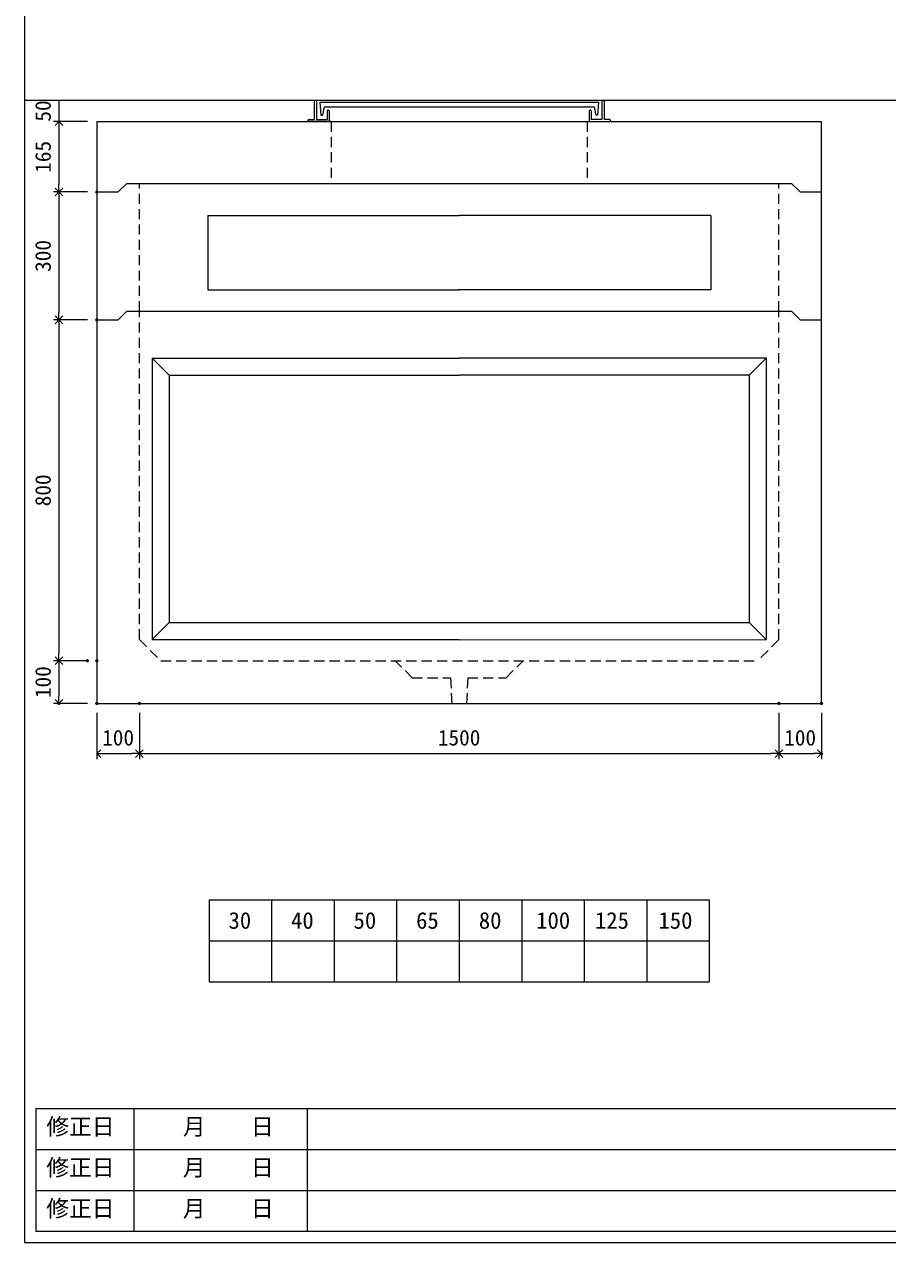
# Model space of a CAD drawing. Units: millimetres, scale not verified. Extents: x -6420 to 6420, y -3299 to 2858.
# Drawn here: x -1740 to 285, y -2858 to 0 of the extents above; entities that cross this region are included whole.
import ezdxf
from ezdxf.enums import TextEntityAlignment as Align

# ---------------------------------------------------------------- set-up
doc = ezdxf.new("R2010")
doc.units = ezdxf.units.MM
doc.header["$LTSCALE"] = 20
doc.header["$PDMODE"] = 32
doc.header["$PDSIZE"] = 4
doc.linetypes.add('DASHED1', pattern=[1.8, 1.2, -0.6])
doc.linetypes.add('USER2', pattern=[50.8, 31.75, -6.35, 6.35, -6.35])
doc.layers.add('0-1_Defpoints', color=7, linetype='Continuous')
for name, color, linetype, lineweight in [('0-2_waku', 7, 'Continuous', 18), ('0-3_gaikei', 7, 'Continuous', 18), ('0-4_kakure', 7, 'DASHED1', 5), ('0-5_sunpou', 7, 'Continuous', 5), ('0-8_uchigawa', 6, 'Continuous', 18), ('0-A_futa', 3, 'Continuous', 18), ('0-B_GL', 4, 'Continuous', 18), ('0-D_文字１', 7, 'Continuous', 18), ('1-2_uchigawa2', 6, 'USER2', 18)]:
    doc.layers.add(name, color=color, linetype=linetype, lineweight=lineweight)
doc.styles.add('ＭＳ ゴシック', font='')
doc.styles.get('ＭＳ ゴシック').set_extended_font_data('MS Gothic')

# ---------------------------------------------------------------- blocks, each defined once
blk = doc.blocks.new('_Open90')
at = {"layer": '0-5_sunpou'}
blk.add_line((0, 0), (-1, 0), dxfattribs=at)
blk.add_lwpolyline([(-0.5, 0.5), (0, 0), (-0.5, -0.5)], dxfattribs=at)
blk = doc.blocks.new('D116')
at = {"layer": '0-1_Defpoints'}
for p in [(1013.24, 2391.92), (924.21, 2091.92), (1013.24, 2091.92)]:
    blk.add_point(p, dxfattribs=at)
at = {"layer": '0-5_sunpou'}
for p, q in [((991.24, 2391.92), (911.21, 2391.92)), ((924.21, 2373.92), (924.21, 2109.92)), ((991.24, 2091.92), (911.21, 2091.92))]:
    blk.add_line(p, q, dxfattribs=at)
at = {"layer": '0-5_sunpou', "xscale": 18, "yscale": 18}
for p, rotation in [((924.21, 2391.92), 90), ((924.21, 2091.92), 270)]:
    blk.add_blockref('_Open90', p, dxfattribs=dict(at, rotation=rotation))
at = {"layer": '0-5_sunpou', "style": 'ＭＳ ゴシック'}
blk.add_text('300', height=36.66, rotation=90, dxfattribs=at).set_placement((916.21, 2204.42), align=Align.BOTTOM_LEFT)
blk = doc.blocks.new('D108')
at = {"layer": '0-1_Defpoints'}
for p in [(1013.24, 2091.92), (924.21, 1291.92), (1013.24, 1291.92)]:
    blk.add_point(p, dxfattribs=at)
at = {"layer": '0-5_sunpou'}
for p, q in [((991.24, 2091.92), (911.21, 2091.92)), ((924.21, 2073.92), (924.21, 1309.92)), ((991.24, 1291.92), (911.21, 1291.92))]:
    blk.add_line(p, q, dxfattribs=at)
at = {"layer": '0-5_sunpou', "xscale": 18, "yscale": 18}
for p, rotation in [((924.21, 2091.92), 90), ((924.21, 1291.92), 270)]:
    blk.add_blockref('_Open90', p, dxfattribs=dict(at, rotation=rotation))
at = {"layer": '0-5_sunpou', "style": 'ＭＳ ゴシック'}
blk.add_text('800', height=36.66, rotation=90, dxfattribs=at).set_placement((916.21, 1654.42), align=Align.BOTTOM_LEFT)
blk = doc.blocks.new('D109')
at = {"layer": '0-1_Defpoints'}
for p in [(991.24, 1291.92), (924.21, 1191.92), (1013.24, 1191.92)]:
    blk.add_point(p, dxfattribs=at)
at = {"layer": '0-5_sunpou'}
for p, q in [((969.24, 1291.92), (911.21, 1291.92)), ((924.21, 1273.92), (924.21, 1209.92)), ((991.24, 1191.92), (911.21, 1191.92))]:
    blk.add_line(p, q, dxfattribs=at)
at = {"layer": '0-5_sunpou', "xscale": 18, "yscale": 18}
for p, rotation in [((924.21, 1291.92), 90), ((924.21, 1191.92), 270)]:
    blk.add_blockref('_Open90', p, dxfattribs=dict(at, rotation=rotation))
at = {"layer": '0-5_sunpou', "style": 'ＭＳ ゴシック'}
blk.add_text('100', height=36.66, rotation=90, dxfattribs=at).set_placement((916.21, 1204.42), align=Align.BOTTOM_LEFT)
blk = doc.blocks.new('D110')
at = {"layer": '0-1_Defpoints'}
for p in [(1013.24, 1191.92), (1113.24, 1191.92), (1113.24, 1074.2)]:
    blk.add_point(p, dxfattribs=at)
at = {"layer": '0-5_sunpou'}
for p, q in [((1013.24, 1169.92), (1013.24, 1061.2)), ((1113.24, 1169.92), (1113.24, 1061.2)), ((1031.24, 1074.2), (1095.24, 1074.2))]:
    blk.add_line(p, q, dxfattribs=at)
at = {"layer": '0-5_sunpou', "xscale": 18, "yscale": 18, "rotation": 180}
blk.add_blockref('_Open90', (1013.24, 1074.2), dxfattribs=at)
at = {"layer": '0-5_sunpou', "xscale": 18, "yscale": 18}
blk.add_blockref('_Open90', (1113.24, 1074.2), dxfattribs=at)
at = {"layer": '0-5_sunpou', "style": 'ＭＳ ゴシック'}
blk.add_text('100', height=36.66, dxfattribs=at).set_placement((1025.74, 1082.2), align=Align.BOTTOM_LEFT)
blk = doc.blocks.new('D111')
at = {"layer": '0-1_Defpoints'}
for p in [(1113.24, 1191.92), (2613.24, 1191.92), (2613.24, 1074.2)]:
    blk.add_point(p, dxfattribs=at)
at = {"layer": '0-5_sunpou'}
for p, q in [((1113.24, 1169.92), (1113.24, 1061.2)), ((2613.24, 1169.92), (2613.24, 1061.2)), ((1131.24, 1074.2), (2595.24, 1074.2))]:
    blk.add_line(p, q, dxfattribs=at)
at = {"layer": '0-5_sunpou', "xscale": 18, "yscale": 18, "rotation": 180}
blk.add_blockref('_Open90', (1113.24, 1074.2), dxfattribs=at)
at = {"layer": '0-5_sunpou', "xscale": 18, "yscale": 18}
blk.add_blockref('_Open90', (2613.24, 1074.2), dxfattribs=at)
at = {"layer": '0-5_sunpou', "style": 'ＭＳ ゴシック'}
blk.add_text('1500', height=36.66, dxfattribs=at).set_placement((1813.24, 1082.2), align=Align.BOTTOM_LEFT)
blk = doc.blocks.new('D112')
at = {"layer": '0-1_Defpoints'}
for p in [(2613.24, 1191.92), (2713.24, 1191.92), (2713.24, 1074.2)]:
    blk.add_point(p, dxfattribs=at)
at = {"layer": '0-5_sunpou'}
for p, q in [((2613.24, 1169.92), (2613.24, 1061.2)), ((2713.24, 1169.92), (2713.24, 1061.2)), ((2631.24, 1074.2), (2695.24, 1074.2))]:
    blk.add_line(p, q, dxfattribs=at)
at = {"layer": '0-5_sunpou', "xscale": 18, "yscale": 18, "rotation": 180}
blk.add_blockref('_Open90', (2613.24, 1074.2), dxfattribs=at)
at = {"layer": '0-5_sunpou', "xscale": 18, "yscale": 18}
blk.add_blockref('_Open90', (2713.24, 1074.2), dxfattribs=at)
at = {"layer": '0-5_sunpou', "style": 'ＭＳ ゴシック'}
blk.add_text('100', height=36.66, dxfattribs=at).set_placement((2625.74, 1082.2), align=Align.BOTTOM_LEFT)
blk = doc.blocks.new('_Open90_44')
at = {"layer": '0-5_sunpou'}
blk.add_line((0, 0), (-1, 0), dxfattribs=at)
blk.add_lwpolyline([(-0.5, 0.5), (0, 0), (-0.5, -0.5)], dxfattribs=at)
blk = doc.blocks.new('16 5')
at = {"layer": '0-5_sunpou'}
for p, q in [((75.03, 82.5), (-5, 82.5)), ((8, 64.5), (8, -64.5)), ((53.03, -82.5), (-5, -82.5))]:
    blk.add_line(p, q, dxfattribs=at)
at = {"layer": '0-5_sunpou', "xscale": 18, "yscale": 18}
for p, rotation in [((8, 82.5), 90), ((8, -82.5), 270)]:
    blk.add_blockref('_Open90_44', p, dxfattribs=dict(at, rotation=rotation))
at = {"layer": '0-5_sunpou', "style": 'ＭＳ ゴシック'}
blk.add_text('165', height=36.66, rotation=90, dxfattribs=at).set_placement((0, -37.5), align=Align.BOTTOM_LEFT)
blk = doc.blocks.new('5 0')
at = {"layer": '0-5_sunpou'}
for p, q in [((2.73, 37.5), (2.73, -12.5)), ((9.9, -12.5), (-10.27, -12.5))]:
    blk.add_line(p, q, dxfattribs=at)
blk.add_point((2.73, -12.5), dxfattribs=at)
at = {"layer": '0-5_sunpou', "style": 'ＭＳ ゴシック'}
blk.add_text('50', height=36.66, rotation=90, dxfattribs=at).set_placement((-5.27, -12.5), align=Align.BOTTOM_LEFT)

msp = doc.modelspace()

# ---------------------------------------------------------------- linework, layer by layer
at = {"layer": '0-2_waku'}
for p, q in [((-1740, 2841.69), (-1740, -2858.31)), ((-1306.67, -2054.35), (-1306.67, -2246.35)), ((-1306.67, -2054.35), (-1306.67, -2246.35)), ((-1306.67, -2054.35), (-1306.67, -2246.35)), ((-1306.67, -2054.35), (-1306.67, -2246.35)), ((-1306.67, -2054.35), (-133.33, -2054.35)), ((-1160, -2054.35), (-1160, -2246.35)), ((-1013.33, -2054.35), (-1013.33, -2246.35)), ((-1013.33, -2054.35), (-1013.33, -2246.35)), ((-866.67, -2054.35), (-866.67, -2246.35)), ((-720, -2054.35), (-720, -2246.35)), ((-573.33, -2054.35), (-573.33, -2246.35)), ((-426.67, -2054.35), (-426.67, -2246.35)), ((-280, -2054.35), (-280, -2246.35)), ((-133.33, -2054.35), (-133.33, -2246.35)), ((-1306.67, -2150.35), (-133.33, -2150.35)), ((-1306.67, -2246.35), (-133.33, -2246.35)), ((-1306.67, -2246.35), (-133.33, -2246.35)), ((-1713.33, -2543.65), (-1713.33, -2831.65)), ((-1713.33, -2543.65), (-1713.33, -2831.65)), ((-1713.33, -2543.65), (-1713.33, -2831.65)), ((-1713.33, -2543.65), (990.67, -2543.65)), ((-1483.33, -2543.65), (-1483.33, -2831.65)), ((-1076.67, -2543.65), (-1076.67, -2831.65)), ((-1076.67, -2543.65), (-1076.67, -2831.65)), ((-1713.33, -2639.65), (990.67, -2639.65)), ((-1713.33, -2735.65), (606.67, -2735.65)), ((-1740, -2858.31), (6420, -2858.31)), ((-1713.33, -2831.65), (990.67, -2831.65))]:
    msp.add_line(p, q, dxfattribs=at)
at = {"layer": '0-3_gaikei'}
for p, q in [((-1570, -228.23), (-1570, -693.23)), ((-1570, -228.23), (130, -228.23)), ((130, -693.23), (130, -228.23)), ((-1570, -393.23), (-1520, -393.23)), ((-1570, -393.23), (-1520, -393.23)), ((-1570, -393.23), (-1520, -393.23)), ((-1570, -393.23), (-1520, -393.23)), ((-1570, -393.23), (-1520, -393.23)), ((-1570, -393.23), (-1520, -393.23)), ((-1570, -393.23), (-1520, -393.23)), ((-1570, -393.23), (-1520, -393.23)), ((-1570, -393.23), (-1520, -393.23)), ((-1570, -393.23), (-1520, -393.23)), ((-1570, -393.23), (-1520, -393.23)), ((-1570, -393.23), (-1520, -393.23)), ((-1570, -393.23), (-1520, -393.23)), ((-1570, -393.23), (-1520, -393.23)), ((-1570, -393.23), (-1520, -393.23)), ((-1570, -393.23), (-1520, -393.23)), ((-1570, -393.23), (-1520, -393.23)), ((-1570, -393.23), (-1520, -393.23)), ((-1500, -373.23), (-1520, -393.23)), ((-1500, -373.23), (-1520, -393.23)), ((-1500, -373.23), (-1520, -393.23)), ((-1500, -373.23), (-1520, -393.23)), ((-1500, -373.23), (-1520, -393.23)), ((-1500, -373.23), (-1520, -393.23)), ((-1500, -373.23), (-1520, -393.23)), ((-1500, -373.23), (-1520, -393.23)), ((-1500, -373.23), (-1520, -393.23)), ((-1500, -373.23), (-1520, -393.23)), ((-1500, -373.23), (-1520, -393.23)), ((-1500, -373.23), (-1520, -393.23)), ((-1500, -373.23), (-1520, -393.23)), ((-1500, -373.23), (-1520, -393.23)), ((-1500, -373.23), (60, -373.23)), ((-1500, -373.23), (60, -373.23)), ((-1500, -373.23), (60, -373.23)), ((-1500, -373.23), (60, -373.23)), ((-1500, -373.23), (60, -373.23)), ((-1500, -373.23), (60, -373.23)), ((-1500, -373.23), (60, -373.23)), ((-1500, -373.23), (60, -373.23)), ((-1500, -373.23), (60, -373.23)), ((-1500, -373.23), (60, -373.23)), ((-1500, -373.23), (60, -373.23)), ((-1500, -373.23), (60, -373.23)), ((-1500, -373.23), (60, -373.23)), ((-1500, -373.23), (60, -373.23)), ((60, -373.23), (80, -393.23)), ((60, -373.23), (80, -393.23)), ((60, -373.23), (80, -393.23)), ((60, -373.23), (80, -393.23)), ((60, -373.23), (80, -393.23)), ((60, -373.23), (80, -393.23)), ((60, -373.23), (80, -393.23)), ((60, -373.23), (80, -393.23)), ((60, -373.23), (80, -393.23)), ((60, -373.23), (80, -393.23)), ((60, -373.23), (80, -393.23)), ((60, -373.23), (80, -393.23)), ((60, -373.23), (80, -393.23)), ((60, -373.23), (80, -393.23)), ((80, -393.23), (130, -393.23)), ((80, -393.23), (130, -393.23)), ((80, -393.23), (130, -393.23)), ((80, -393.23), (130, -393.23)), ((80, -393.23), (130, -393.23)), ((80, -393.23), (130, -393.23)), ((80, -393.23), (130, -393.23)), ((80, -393.23), (130, -393.23)), ((80, -393.23), (130, -393.23)), ((80, -393.23), (130, -393.23)), ((80, -393.23), (130, -393.23)), ((80, -393.23), (130, -393.23)), ((80, -393.23), (130, -393.23)), ((80, -393.23), (130, -393.23)), ((-1500, -673.23), (-1520, -693.23)), ((-1500, -673.23), (-1520, -693.23)), ((-1500, -673.23), (-1520, -693.23)), ((-1500, -673.23), (-1520, -693.23)), ((-1500, -673.23), (-1520, -693.23)), ((-1500, -673.23), (-1520, -693.23)), ((-1500, -673.23), (-1520, -693.23)), ((-1500, -673.23), (-1520, -693.23)), ((-1500, -673.23), (-1520, -693.23)), ((-1500, -673.23), (-1520, -693.23)), ((-1500, -673.23), (-1520, -693.23)), ((-1500, -673.23), (-1520, -693.23)), ((-1500, -673.23), (-1520, -693.23)), ((-1500, -673.23), (-1520, -693.23)), ((-1500, -673.23), (-1520, -693.23)), ((-1500, -673.23), (-1520, -693.23)), ((-1500, -673.23), (-1520, -693.23)), ((-1500, -673.23), (-1520, -693.23)), ((-1500, -673.23), (-1520, -693.23)), ((-1500, -673.23), (-1520, -693.23)), ((-1500, -673.23), (60, -673.23)), ((-1500, -673.23), (60, -673.23)), ((-1500, -673.23), (60, -673.23)), ((-1500, -673.23), (60, -673.23)), ((-1500, -673.23), (60, -673.23)), ((-1500, -673.23), (60, -673.23)), ((-1500, -673.23), (60, -673.23)), ((-1500, -673.23), (60, -673.23)), ((-1500, -673.23), (60, -673.23)), ((-1500, -673.23), (60, -673.23)), ((-1500, -673.23), (60, -673.23)), ((-1500, -673.23), (60, -673.23)), ((-1500, -673.23), (60, -673.23)), ((-1500, -673.23), (60, -673.23)), ((-1500, -673.23), (60, -673.23)), ((-1500, -673.23), (60, -673.23)), ((-1500, -673.23), (60, -673.23)), ((-1500, -673.23), (60, -673.23)), ((-1500, -673.23), (60, -673.23)), ((-1500, -673.23), (60, -673.23)), ((60, -673.23), (80, -693.23)), ((60, -673.23), (80, -693.23)), ((60, -673.23), (80, -693.23)), ((60, -673.23), (80, -693.23)), ((60, -673.23), (80, -693.23)), ((60, -673.23), (80, -693.23)), ((60, -673.23), (80, -693.23)), ((60, -673.23), (80, -693.23)), ((60, -673.23), (80, -693.23)), ((60, -673.23), (80, -693.23)), ((60, -673.23), (80, -693.23)), ((60, -673.23), (80, -693.23)), ((60, -673.23), (80, -693.23)), ((60, -673.23), (80, -693.23)), ((60, -673.23), (80, -693.23)), ((60, -673.23), (80, -693.23)), ((60, -673.23), (80, -693.23)), ((60, -673.23), (80, -693.23)), ((60, -673.23), (80, -693.23)), ((60, -673.23), (80, -693.23)), ((-1570, -693.23), (-1520, -693.23)), ((-1570, -693.23), (-1520, -693.23)), ((-1570, -693.23), (-1520, -693.23)), ((-1570, -693.23), (-1520, -693.23)), ((-1570, -693.23), (-1520, -693.23)), ((-1570, -693.23), (-1520, -693.23)), ((-1570, -693.23), (-1520, -693.23)), ((-1570, -693.23), (-1570, -1593.23)), ((-1570, -693.23), (-1520, -693.23)), ((-1570, -693.23), (-1520, -693.23)), ((-1570, -693.23), (-1520, -693.23)), ((-1570, -693.23), (-1520, -693.23)), ((-1570, -693.23), (-1520, -693.23)), ((-1570, -693.23), (-1520, -693.23)), ((-1570, -693.23), (-1520, -693.23)), ((-1570, -693.23), (-1520, -693.23)), ((-1570, -693.23), (-1520, -693.23)), ((-1570, -693.23), (-1520, -693.23)), ((-1570, -693.23), (-1520, -693.23)), ((-1570, -693.23), (-1520, -693.23)), ((-1570, -693.23), (-1520, -693.23)), ((-1570, -693.23), (-1520, -693.23)), ((-1570, -693.23), (-1520, -693.23)), ((-1570, -693.23), (-1520, -693.23)), ((-1570, -693.23), (-1520, -693.23)), ((-1570, -693.23), (-1520, -693.23)), ((80, -693.23), (130, -693.23)), ((80, -693.23), (130, -693.23)), ((80, -693.23), (130, -693.23)), ((80, -693.23), (130, -693.23)), ((80, -693.23), (130, -693.23)), ((80, -693.23), (130, -693.23)), ((80, -693.23), (130, -693.23)), ((80, -693.23), (130, -693.23)), ((80, -693.23), (130, -693.23)), ((80, -693.23), (130, -693.23)), ((80, -693.23), (130, -693.23)), ((80, -693.23), (130, -693.23)), ((80, -693.23), (130, -693.23)), ((80, -693.23), (130, -693.23)), ((80, -693.23), (130, -693.23)), ((80, -693.23), (130, -693.23)), ((80, -693.23), (130, -693.23)), ((80, -693.23), (130, -693.23)), ((80, -693.23), (130, -693.23)), ((80, -693.23), (130, -693.23)), ((130, -1593.23), (130, -693.23)), ((-1570, -1593.23), (130, -1593.23))]:
    msp.add_line(p, q, dxfattribs=at)
at = {"layer": '0-4_kakure'}
for p, q in [((-1020, -228.23), (-1020, -373.23)), ((-420, -228.23), (-420, -373.23)), ((-1470, -673.23), (-1470, -373.23)), ((30, -673.23), (30, -373.23)), ((-1470, -1443.23), (-1470, -673.23)), ((30, -1443.23), (30, -673.23)), ((-1470, -1443.23), (-1420, -1493.23)), ((30, -1443.23), (-20, -1493.23)), ((-1420, -1493.23), (-20, -1493.23)), ((-830, -1533.23), (-870, -1493.23)), ((-830, -1533.23), (-740, -1533.23)), ((-740, -1533.23), (-737.5, -1593.23)), ((-700, -1533.23), (-702.5, -1593.23))]:
    msp.add_line(p, q, dxfattribs=at)
msp.add_lwpolyline([(-700, -1533.23), (-610, -1533.23), (-570, -1493.23)], dxfattribs=at)
at = {"layer": '0-8_uchigawa'}
for p, q in [((-1440, -783.23), (-720, -783.23)), ((-1440, -783.23), (-1440, -1443.23)), ((-1400, -823.23), (-1440, -783.23)), ((0, -783.23), (-720, -783.23)), ((-40, -823.23), (0, -783.23)), ((0, -783.23), (0, -1443.23)), ((0, -783.23), (0, -1443.23)), ((-1400, -823.23), (-1400, -1403.23)), ((-1400, -823.23), (-720, -823.23)), ((-1400, -823.23), (-720, -823.23)), ((-40, -823.23), (-720, -823.23)), ((-40, -823.23), (-40, -1403.23)), ((-1400, -1403.23), (-1440, -1443.23)), ((-1400, -1403.23), (-720, -1403.23)), ((-1440, -1443.23), (-720, -1443.23)), ((-719.31, -1443.92), (0, -1443.23))]:
    msp.add_line(p, q, dxfattribs=at)
msp.add_lwpolyline([(-720, -1403.23), (-40, -1403.23), (0, -1443.23)], dxfattribs=at)
at = {"layer": '0-A_futa'}
for p, q in [((-1060, -180.23), (-1060, -223.23)), ((-1058, -178.23), (-1055, -178.23)), ((-1055, -178.23), (-1055, -223.23)), ((-1047.19, -182.73), (-392.86, -182.73)), ((-1047.19, -182.73), (-1044.7, -212.73)), ((-1036.67, -193.73), (-1040.99, -212.73)), ((-1036.67, -193.73), (-403.33, -193.73)), ((-403.33, -193.73), (-399.01, -212.73)), ((-392.86, -182.73), (-395.11, -212.73)), ((-385, -178.23), (-382, -178.23)), ((-385, -178.23), (-385, -223.23)), ((-380, -180.23), (-380, -223.23)), ((-1075, -225.23), (-1075, -226.23)), ((-1073, -223.23), (-1060, -223.23)), ((-1020, -228.23), (-1073, -228.23)), ((-1055, -223.23), (-1030, -223.23)), ((-1044.7, -212.73), (-1040.99, -212.73)), ((-1030, -203.23), (-1030, -223.23)), ((-1028, -201.23), (-1027, -201.23)), ((-1025, -203.23), (-1025, -228.23)), ((-415, -203.23), (-415, -228.23)), ((-415, -228.23), (-367, -228.23)), ((-412, -201.23), (-413, -201.23)), ((-410, -203.23), (-410, -223.23)), ((-385, -223.23), (-410, -223.23)), ((-395.11, -212.73), (-399.01, -212.73)), ((-367, -223.23), (-380, -223.23)), ((-365, -225.23), (-365, -226.23))]:
    msp.add_line(p, q, dxfattribs=at)
for centre, start, end in [((-1058, -180.23), 90, 180), ((-382, -180.23), 0, 90), ((-1073, -225.23), 90, 180), ((-1073, -226.23), 180, 270), ((-1028, -203.23), 90, 180), ((-1027, -203.23), 0, 90), ((-413, -203.23), 90, 180), ((-412, -203.23), 0, 90), ((-367, -225.23), 0, 90), ((-367, -226.23), 270, 0)]:
    msp.add_arc(centre, 2, start, end, dxfattribs=at)
at = {"layer": '0-B_GL'}
msp.add_line((-1740, -178.23), (6420, -178.23), dxfattribs=at)
at = {"layer": '1-2_uchigawa2'}
for p, q in [((-1310, -448.23), (-720, -448.23)), ((-1310, -448.23), (-1310, -623.23)), ((-130, -448.23), (-720, -448.23)), ((-130, -448.23), (-130, -623.23)), ((-1310, -623.23), (-719.47, -623.23)), ((-130, -623.23), (-720.53, -623.23))]:
    msp.add_line(p, q, dxfattribs=at)

# ---------------------------------------------------------------- block references
at = {"layer": '0-5_sunpou'}
for name, p in [('5 0', (-1661.76, -215.73)), ('16 5', (-1667.03, -310.73)), ('D116', (-2583.24, -2785.15)), ('D108', (-2583.24, -2785.15)), ('D109', (-2583.24, -2785.15)), ('D110', (-2583.24, -2785.15)), ('D111', (-2583.24, -2785.15)), ('D112', (-2583.24, -2785.15))]:
    msp.add_blockref(name, p, dxfattribs=at)

# ---------------------------------------------------------------- texts
at = {"layer": '0-D_文字１', "style": 'ＭＳ ゴシック'}
for s, p in [('30', (-1261.08, -2133.63)), ('40', (-1114.41, -2133.63)), ('50', (-967.74, -2133.63)), ('65', (-821.08, -2133.63)), ('80', (-673.86, -2133.63)), ('100', (-539.37, -2133.63)), ('125', (-401.52, -2133.63)), ('150', (-252.5, -2133.63)), ('修正日', (-1688.47, -2617.37)), ('\u3000\u3000月\u3000\u3000日', (-1474.93, -2617.37)), ('修正日', (-1688.47, -2713.37)), ('\u3000\u3000月\u3000\u3000日', (-1474.93, -2713.37)), ('修正日', (-1688.47, -2809.37)), ('\u3000\u3000月\u3000\u3000日', (-1474.93, -2809.37))]:
    msp.add_text(s, height=39.1, dxfattribs=at).set_placement(p, align=Align.BOTTOM_LEFT)

doc.saveas('drawing.dxf')
